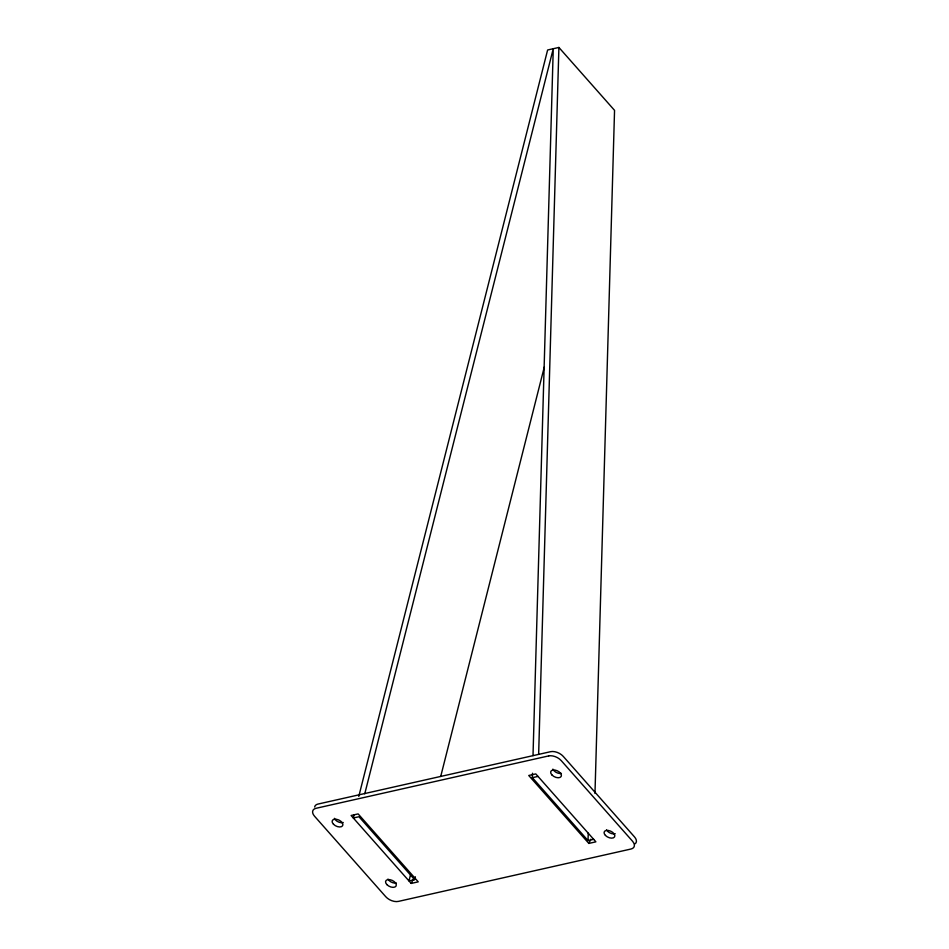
<?xml version="1.0" encoding="UTF-8"?>
<svg xmlns="http://www.w3.org/2000/svg" width="949" height="949" viewBox="0 0 949 949"><rect width="100%" height="100%" fill="white"/><g stroke="black" fill="none" stroke-linecap="round" stroke-linejoin="round"><path stroke-width="1.42" d="M593.659 839.319L588.024 840.589L532.365 777.682L532.496 773.245M533.006 755.641L553.255 48.719L364.76 793.815M538.641 754.372L558.902 47.45L547.62 49.989L358.769 796.448M588.024 840.589L588.238 833.198M594.976 793.447L614.549 110.357L558.902 47.45M354.048 815.132L353.313 818.002L358.959 816.733L414.606 879.64L408.972 880.909L410.419 875.168M414.606 879.64L415.33 876.769M440.716 776.46L544.299 367.014M411.19 883.424L418.248 881.846L358.141 813.91L351.094 815.488L411.19 883.424L413.218 879.189M588.843 843.424L595.889 841.834L535.782 773.898L528.735 775.487L588.843 843.424L590.859 839.189M532.365 777.682L538.012 776.412M314.653 807.03A9.597 5.54 25.5 0 1 318.01 804.064L550.645 751.679A9.597 5.54 25.5 0 1 563.255 756.389L634.49 836.899A9.597 5.54 25.5 0 1 635.213 843.756M615.201 833.685A5.753 3.321 25.5 0 1 606.506 829.889M561.405 773.399A5.753 3.321 25.5 0 1 552.899 769.117M343.241 822.51A5.753 3.321 25.5 0 1 334.368 818.335M396.302 882.997A5.753 3.321 25.5 0 1 387.975 879.106M548.617 755.926L315.993 808.311A9.597 5.54 25.5 0 0 314.51 816.187L385.745 896.71A9.597 5.54 25.5 0 0 398.355 901.408L630.99 849.023A9.597 5.54 25.5 0 0 632.473 841.146L561.239 760.624A9.597 5.54 25.5 0 0 548.617 755.926M605.426 835.417A5.753 3.321 25.5 0 0 614.572 836.888A5.753 3.321 25.5 0 0 608.392 830.458A5.753 3.321 25.5 0 0 605.426 835.417M551.998 775.025A5.753 3.321 25.5 0 0 561.144 776.507A5.753 3.321 25.5 0 0 554.963 770.066A5.753 3.321 25.5 0 0 551.998 775.025M333.467 824.23A5.753 3.321 25.5 0 0 342.625 825.713A5.753 3.321 25.5 0 0 336.444 819.272A5.753 3.321 25.5 0 0 333.467 824.23M386.895 884.622A5.753 3.321 25.5 0 0 396.041 886.105A5.753 3.321 25.5 0 0 389.861 879.664A5.753 3.321 25.5 0 0 386.895 884.622"/></g></svg>
